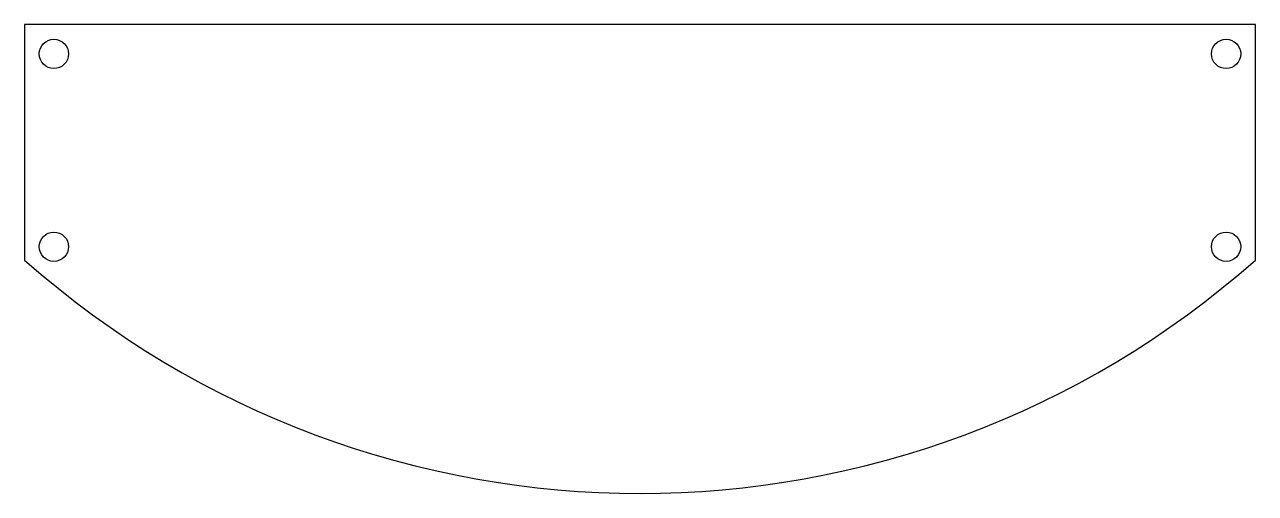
# Model space of a CAD drawing. Header units: millimetres. Extents: x -63 to 63, y -48 to 0.
import ezdxf

# ---------------------------------------------------------------- set-up
doc = ezdxf.new("R2010")
doc.units = ezdxf.units.MM
doc.layers.get('0').update_dxf_attribs({"linetype": 'CONTINUOUS'})

msp = doc.modelspace()

# ---------------------------------------------------------------- linework, layer by layer
msp.add_lwpolyline([(-63, -24.11, 0.379277), (63, -24.11), (63, 0), (-63, 0)], format="xyb", close=True)
for centre in [(-60, -3), (60, -3), (-60, -22.74), (60, -22.74)]:
    msp.add_circle(centre, 1.5)

doc.saveas('drawing.dxf')
